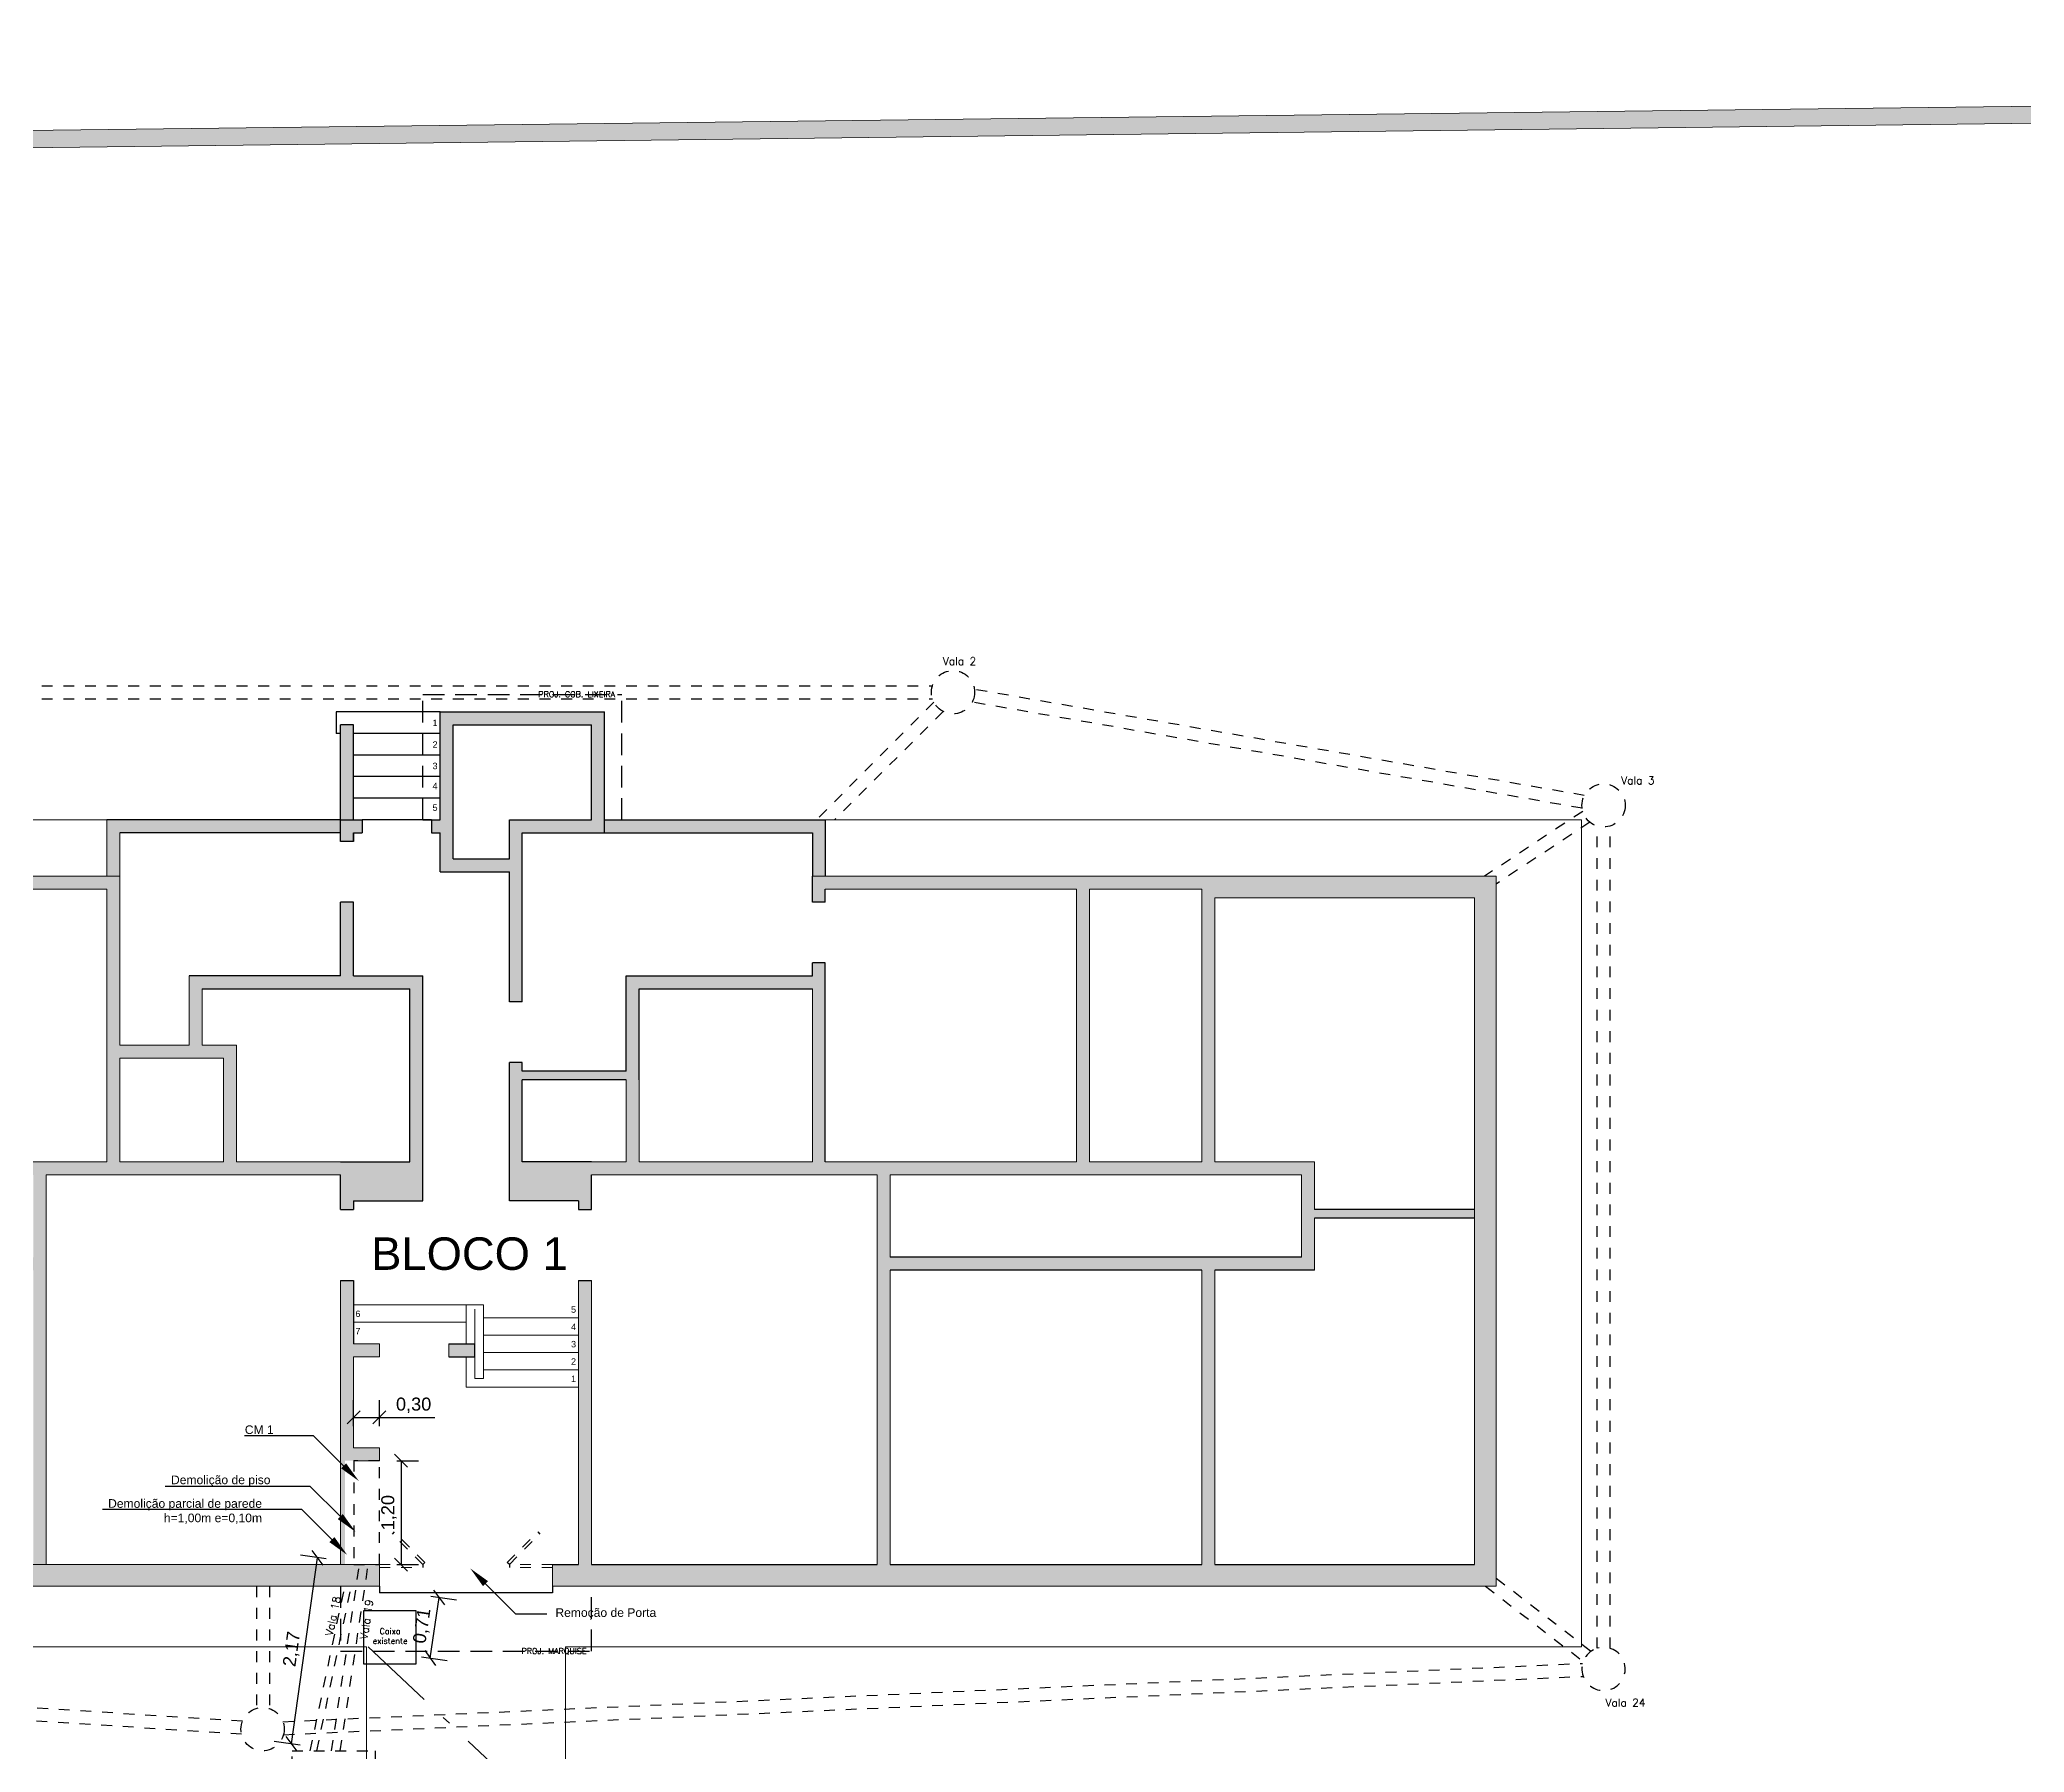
# Model space of a CAD drawing. Extents: x 0 to 11638, y -6007 to 0.
# Drawn here: x 10327.9 to 10350.82, y -5587.75 to -5567.98 of the extents above; entities that cross this region are included whole.
import ezdxf
from ezdxf import colors
from ezdxf.entities.mleader import LeaderData, LeaderLine
from ezdxf.math import Vec2, Vec3

# ---------------------------------------------------------------- set-up
doc = ezdxf.new("R2010")
doc.units = 0
for name, pattern in [('ACAD_ISO10W100', [18, 12, -3, 0, -3]), ('CACHE', [0.375, 0.25, -0.125]), ('DASHED', [0.25, 0.125, -0.125])]:
    doc.linetypes.add(name, pattern=pattern)
doc.layers.get('0').update_dxf_attribs({"linetype": 'CONTINUOUS'})
doc.layers.get('Defpoints').update_dxf_attribs({"linetype": 'CONTINUOUS'})
for name, color, linetype, lineweight in [('ARQ - Alvenaria Alta', 251, 'CONTINUOUS', 13), ('ARQ - Alvenaria Média-Baixa', 252, 'CONTINUOUS', 20), ('ARQ - Desnível', 8, 'CONTINUOUS', 20), ('ARQ - Escadas', 1, 'CONTINUOUS', 9), ('ARQ - Esquadrias', 1, 'CONTINUOUS', 9), ('ARQ - Guias Calçadas Sarjetas', 254, 'CONTINUOUS', 20), ('ARQ - Textos', 4, 'CONTINUOUS', 5), ('Elétrica', 30, 'CONTINUOUS', 20)]:
    doc.layers.add(name, color=color, linetype=linetype, lineweight=lineweight)
for name, color, linetype in [('ARQ - Cotas', 1, 'CONTINUOUS'), ('ARQ - Desnível Terreno', 14, 'CONTINUOUS'), ('ARQ - Projeções', 253, 'CACHE')]:
    doc.layers.add(name, color=color, linetype=linetype)
doc.styles.add('ROMANS', font='romans.shx', dxfattribs={"height": 0.3})
doc.styles.get("Standard").update_dxf_attribs({"font": 'arial.ttf', "height": 0.15})
doc.dimstyles.get("Standard").update_dxf_attribs({"dimtxt": 0.1, "dimasz": 0.15, "dimexe": 0.2, "dimexo": 0.2, "dimgap": 0.05, "dimtad": 1, "dimzin": 0, "dimtxsty": 'STANDARD', "dimblk": 'OBLIQUE', "dimcen": 0.5, "dimclrd": 256, "dimclre": 256, "dimclrt": 256, "dimadec": 0, "dimazin": 0, "dimtfac": 1, "dimtmove": 0, "dimatfit": 3, "dimfxl": 0.1, "dimfxlon": 1, "dimtfillclr": 256, "dimtolj": 1, "dimtzin": 0, "dimlwd": -1, "dimarcsym": 0})

# ---------------------------------------------------------------- blocks, each defined once
blk = doc.blocks.new('_Oblique')
at = {"layer": 'ARQ - Esquadrias', "color": 0, "lineweight": -2}
blk.add_line((-0.5, -0.5), (0.5, 0.5), dxfattribs=at)
blk = doc.blocks.new('*D913')
at = {"layer": 'ARQ - Cotas', "transparency": 16777216}
blk.add_line((10330.80672213527, -5587.656842779792), (10331.10912572435, -5585.50684277981), dxfattribs=at)
at = {"layer": 'ARQ - Cotas', "lineweight": -2, "transparency": 16777216}
for p, q in [((10331.20815100214, -5585.520770965584), (10330.91107516877, -5585.478986408264)), ((10330.90574741306, -5587.670770965566), (10330.6086715797, -5587.628986408246))]:
    blk.add_line(p, q, dxfattribs=at)
at = {"layer": 'Defpoints', "color": 0, "lineweight": -2, "transparency": 16777216}
for p in [(10331.10912572435, -5585.50684277981), (10331.67362859586, -5585.586241707434), (10331.37122500678, -5587.736241707415)]:
    blk.add_point(p, dxfattribs=at)
at = {"layer": 'ARQ - Cotas', "transparency": 16777216, "xscale": 0.15, "yscale": 0.15, "zscale": 0.15}
for p, rotation in [((10331.10912572435, -5585.50684277981), 81.99370740872428), ((10330.80672213527, -5587.656842779792), 261.9937074087243)]:
    blk.add_blockref('_Oblique', p, dxfattribs=dict(at, rotation=rotation))
at = {"layer": 'ARQ - Cotas', "lineweight": -2, "transparency": 16777216, "insert": (10330.81914669024, -5586.562323368021), "char_height": 0.15, "attachment_point": 5, "rotation": 81.99370740872428}
blk.add_mtext('\\A1;2,17', dxfattribs=at)
blk = doc.blocks.new('*D922')
at = {"layer": 'ARQ - Cotas', "transparency": 16777216}
blk.add_line((10332.40925866038, -5586.665080707351), (10332.5143970003, -5585.965080707352), dxfattribs=at)
at = {"layer": 'ARQ - Cotas', "lineweight": -2, "transparency": 16777216}
for p, q in [((10332.4155062339, -5585.950227548762), (10332.71217853311, -5585.994787024534)), ((10332.31036789397, -5586.650227548762), (10332.60704019318, -5586.694787024534))]:
    blk.add_line(p, q, dxfattribs=at)
at = {"layer": 'Defpoints', "color": 0, "lineweight": -2, "transparency": 16777216}
for p in [(10331.65660050085, -5585.836241707433), (10332.5143970003, -5585.965080707352), (10331.55146216093, -5586.536241707433)]:
    blk.add_point(p, dxfattribs=at)
at = {"layer": 'ARQ - Cotas', "transparency": 16777216, "xscale": 0.15, "yscale": 0.15, "zscale": 0.15}
for p, rotation in [((10332.5143970003, -5585.965080707352), 81.45816060196434), ((10332.40925866038, -5586.665080707351), 261.4581606019643)]:
    blk.add_blockref('_Oblique', p, dxfattribs=dict(at, rotation=rotation))
at = {"layer": 'ARQ - Cotas', "lineweight": -2, "transparency": 16777216, "insert": (10332.32323909939, -5586.294265008632), "char_height": 0.15, "attachment_point": 5, "rotation": 81.45816060196434}
blk.add_mtext('\\A1;0,71', dxfattribs=at)
blk = doc.blocks.new('*D948')
at = {"layer": 'ARQ - Cotas', "lineweight": -2, "transparency": 16777216}
for p, q in [((10331.52362859586, -5583.986241707435), (10331.52362859586, -5583.686241707436)), ((10331.82362859586, -5583.986241707435), (10331.82362859586, -5583.686241707436))]:
    blk.add_line(p, q, dxfattribs=at)
at = {"layer": 'ARQ - Cotas', "transparency": 16777216}
for p, q in [((10331.52362859586, -5583.886241707435), (10331.82362859586, -5583.886241707435)), ((10331.82362859586, -5583.886241707435), (10332.46274865043, -5583.886241707435))]:
    blk.add_line(p, q, dxfattribs=at)
at = {"layer": 'Defpoints', "color": 0, "lineweight": -2, "transparency": 16777216}
for p in [(10331.82362859586, -5583.886241707435), (10331.52362859586, -5584.386241707435), (10331.82362859586, -5584.386241707433)]:
    blk.add_point(p, dxfattribs=at)
at = {"layer": 'ARQ - Cotas', "transparency": 16777216, "xscale": 0.15, "yscale": 0.15, "zscale": 0.15, "rotation": 180}
blk.add_blockref('_Oblique', (10331.52362859586, -5583.886241707435), dxfattribs=at)
at = {"layer": 'ARQ - Cotas', "transparency": 16777216, "xscale": 0.15, "yscale": 0.15, "zscale": 0.15}
blk.add_blockref('_Oblique', (10331.82362859586, -5583.886241707435), dxfattribs=at)
at = {"layer": 'ARQ - Cotas', "lineweight": -2, "transparency": 16777216, "insert": (10332.21818862315, -5583.746098460505), "char_height": 0.15, "attachment_point": 5}
blk.add_mtext('\\A1;0,30', dxfattribs=at)
blk = doc.blocks.new('*D949')
at = {"layer": 'ARQ - Cotas', "lineweight": -2, "transparency": 16777216}
for p, q in [((10332.02362859586, -5584.386241707435), (10332.27362859587, -5584.386241707435)), ((10332.02362859586, -5585.586241707435), (10332.27362859587, -5585.586241707435))]:
    blk.add_line(p, q, dxfattribs=at)
at = {"layer": 'ARQ - Cotas', "transparency": 16777216}
blk.add_line((10332.07362859587, -5584.386241707435), (10332.07362859587, -5585.586241707435), dxfattribs=at)
at = {"layer": 'Defpoints', "color": 0, "lineweight": -2, "transparency": 16777216}
for p in [(10331.82362859586, -5584.386241707435), (10331.82362859586, -5585.586241707435), (10332.07362859587, -5585.586241707435)]:
    blk.add_point(p, dxfattribs=at)
at = {"layer": 'ARQ - Cotas', "transparency": 16777216, "xscale": 0.15, "yscale": 0.15, "zscale": 0.15}
for p, rotation in [((10332.07362859587, -5584.386241707435), 90), ((10332.07362859587, -5585.586241707435), 270)]:
    blk.add_blockref('_Oblique', p, dxfattribs=dict(at, rotation=rotation))
at = {"layer": 'ARQ - Cotas', "lineweight": -2, "transparency": 16777216, "insert": (10331.93348534894, -5584.986241707437), "char_height": 0.15, "attachment_point": 5, "rotation": 90}
blk.add_mtext('\\A1;1,20', dxfattribs=at)

msp = doc.modelspace()

# ---------------------------------------------------------------- hatches: boundary and pattern name
at = {"layer": 'ARQ - Alvenaria Alta', "lineweight": -2}
h = msp.add_hatch(color=7, dxfattribs=at)
h.dxf.hatch_style = 1
h.paths.add_polyline_path([(10332.32362859585, -5578.786241707431), (10331.52362859585, -5578.786241707432), (10331.52362859585, -5577.936241707432), (10331.37362859585, -5577.936241707432), (10331.37362859585, -5578.786241707432), (10329.62362859586, -5578.786241707432), (10329.62362859586, -5579.586241707442), (10328.82362859586, -5579.586241707442), (10328.82362859586, -5577.636241707441), (10320.82362859586, -5577.636241707438), (10320.82362859586, -5585.836241707413), (10331.82362859586, -5585.836241707433), (10331.82362859586, -5585.586241707432), (10331.52656108663, -5585.586241707433), (10321.07362859586, -5585.586241707431), (10321.07362859586, -5581.58624170743), (10322.92362859586, -5581.58624170743), (10322.92362859586, -5582.18624170743), (10324.07362859586, -5582.18624170743), (10324.07362859586, -5585.586241707432), (10324.22362859586, -5585.586241707432), (10324.22362859586, -5582.18624170743), (10327.82362859586, -5582.186241707431), (10327.82362859586, -5585.586241707432), (10327.97362859586, -5585.586241707432), (10327.97362859586, -5581.086241707442), (10331.37362859585, -5581.086241707443), (10331.37362859585, -5581.486241707432), (10331.52362859585, -5581.486241707432), (10331.52362859585, -5581.386241707432), (10332.32362859585, -5581.386241707432)])
h.paths.add_polyline_path([(10331.37362859585, -5580.936241707432), (10330.17362859586, -5580.936241707442), (10330.17362859586, -5579.586241707442), (10329.77362859586, -5579.586241707442), (10329.77362859586, -5578.936241707433), (10332.17362859585, -5578.936241707431), (10332.17362859585, -5580.936241707432)], flags=16)
h.paths.add_polyline_path([(10330.02362859586, -5580.936241707442), (10328.82362859586, -5580.936241707441), (10328.82362859586, -5579.736241707442), (10330.02362859586, -5579.736241707442)], flags=16)
h.paths.add_polyline_path([(10328.67362859586, -5580.936241707441), (10325.67362859586, -5580.936241707441), (10325.67362859586, -5577.786241707441), (10328.67362859586, -5577.786241707443)], flags=16)
h.paths.add_polyline_path([(10327.82362859586, -5581.086241707442), (10327.82362859586, -5582.036241707431), (10323.07362859586, -5582.036241707431), (10323.07362859586, -5581.08624170744)], flags=16)
h.paths.add_polyline_path([(10325.52362859586, -5580.936241707441), (10324.22362859586, -5580.936241707441), (10324.22362859586, -5577.78624170744), (10325.52362859586, -5577.786241707441)], flags=16)
h.paths.add_polyline_path([(10324.07362859586, -5580.936241707441), (10322.92362859586, -5580.93624170744), (10322.92362859586, -5581.48624170743), (10321.07362859586, -5581.48624170743), (10321.07362859586, -5577.88624170744), (10324.07362859586, -5577.88624170744)], flags=16)
h.paths.add_polyline_path([(10331.52362859585, -5582.306241707432), (10331.37362859586, -5582.306241707432), (10331.37362859586, -5585.586241707433), (10331.42656108663, -5585.586241707433), (10331.42656108663, -5584.386241707434), (10331.82362859586, -5584.386241707434), (10331.82362859586, -5584.236241707433), (10331.52362859586, -5584.236241707433), (10331.52362859586, -5583.186241707434), (10331.82362859586, -5583.186241707434), (10331.82362859586, -5583.036241707434), (10331.52362859585, -5583.036241707434)], flags=17)
h.paths.add_polyline_path([(10342.62362859586, -5580.93624170744), (10341.47362859586, -5580.936241707441), (10341.47362859586, -5577.88624170744), (10344.47362859585, -5577.88624170744), (10344.47362859585, -5585.586241707432), (10333.82362859586, -5585.586241707433), (10333.82362859586, -5585.836241707433), (10344.72362859585, -5585.836241707432), (10344.72362859585, -5577.636241707441), (10336.82362859585, -5577.636241707444), (10336.82362859585, -5577.936241707432), (10336.97362859585, -5577.936241707432), (10336.97362859585, -5577.786241707441), (10339.87362859586, -5577.786241707439), (10339.87362859586, -5580.936241707441), (10336.97362859585, -5580.936241707441), (10336.97362859585, -5578.636241707431), (10336.82362859585, -5578.636241707432), (10336.82362859585, -5578.786241707432), (10334.67362859585, -5578.786241707432), (10334.67362859585, -5579.886241707432), (10333.47362859585, -5579.886241707431), (10333.47362859585, -5579.786241707432), (10333.32362859585, -5579.786241707432), (10333.32362859585, -5581.386241707432), (10334.12362859585, -5581.386241707432), (10334.12362859585, -5581.486241707432), (10334.27362859585, -5581.486241707432), (10334.27362859585, -5581.086241707444), (10337.57362859585, -5581.08624170744), (10337.57362859585, -5585.586241707433), (10337.72362859585, -5585.586241707433), (10337.72362859585, -5582.186241707431), (10341.32362859585, -5582.18624170743), (10341.32362859585, -5585.586241707433), (10341.47362859585, -5585.586241707433), (10341.47362859585, -5582.18624170743), (10342.62362859586, -5582.18624170743), (10342.62362859586, -5581.58624170743), (10344.47362859585, -5581.58624170743), (10344.47362859585, -5581.48624170743), (10342.62362859586, -5581.48624170743)])
h.paths.add_polyline_path([(10333.47362859585, -5580.936241707432), (10333.47362859585, -5579.98624170743), (10334.67362859585, -5579.986241707433), (10334.67362859585, -5580.936241707441), (10334.27362859585, -5580.936241707441)], flags=16)
h.paths.add_polyline_path([(10334.82362859585, -5580.936241707441), (10334.82362859585, -5578.936241707431), (10336.82362859585, -5578.936241707435), (10336.82362859585, -5580.93624170744)], flags=16)
h.paths.add_polyline_path([(10337.72362859585, -5581.08624170744), (10342.47362859586, -5581.08624170744), (10342.47362859586, -5582.036241707431), (10337.72362859585, -5582.036241707431)], flags=16)
h.paths.add_polyline_path([(10340.02362859586, -5580.936241707441), (10340.02362859586, -5577.786241707437), (10341.32362859586, -5577.786241707437), (10341.32362859586, -5580.936241707441)], flags=16)
h.paths.add_polyline_path([(10331.62362859585, -5576.986241707433), (10331.37362859585, -5576.986241707433), (10331.37362859585, -5577.236241707431), (10331.52362859585, -5577.236241707431), (10331.52362859585, -5577.136241707433), (10331.62362859585, -5577.136241707433)])
h.paths.add_polyline_path([(10334.42362859585, -5575.736241707428), (10332.52362859585, -5575.736241707432), (10332.52362859585, -5576.986241707433), (10332.42362859585, -5576.986241707433), (10332.42362859585, -5577.136241707433), (10332.52362859585, -5577.136241707433), (10332.52362859585, -5577.586241707432), (10333.32362859585, -5577.586241707432), (10333.32362859585, -5579.086241707432), (10333.47362859585, -5579.086241707432), (10333.47362859584, -5577.136241707433), (10334.42362859585, -5577.136241707433)])
h.paths.add_polyline_path([(10332.67362859585, -5575.886241707433), (10334.27362859585, -5575.886241707432), (10334.27362859585, -5576.98624170743), (10333.32362859585, -5576.986241707433), (10333.32362859585, -5577.436241707431), (10332.67362859585, -5577.436241707431)], flags=16)
h = msp.add_hatch(color=7, dxfattribs=at)
h.dxf.hatch_style = 1
h.paths.add_polyline_path([(10332.92362859586, -5583.036241707433), (10332.62362859586, -5583.036241707434), (10332.62362859586, -5583.186241707434), (10332.92362859586, -5583.186241707432)])
h.paths.add_polyline_path([(10334.27362859586, -5582.306241707432), (10334.12362859586, -5582.306241707432), (10334.12362859586, -5585.586241707433), (10334.27362859585, -5585.586241707433)])
at = {"layer": 'ARQ - Alvenaria Média-Baixa', "lineweight": -2}
h = msp.add_hatch(color=256, dxfattribs=at)
h.dxf.hatch_style = 1
h.paths.add_polyline_path([(10331.37362859585, -5577.136241707433), (10331.37362859585, -5576.986241707435), (10328.67362859586, -5576.986241707435), (10328.67362859586, -5577.636241707441), (10328.82362859586, -5577.636241707441), (10328.82362859586, -5577.136241707433)])
h.paths.add_polyline_path([(10331.52362859585, -5575.886241707433), (10331.37362859585, -5575.886241707433), (10331.37362859585, -5576.986241707433), (10331.52362859585, -5576.986241707433)])
h.paths.add_polyline_path([(10336.97362859585, -5576.98624170743), (10334.42362859585, -5576.98624170743), (10334.42362859585, -5577.136241707433), (10336.82362859584, -5577.136241707424), (10336.82362859585, -5577.636241707444), (10336.97362859585, -5577.636241707444)])
at = {"layer": 'ARQ - Cotas', "lineweight": -2}
h = msp.add_hatch(color=7, dxfattribs=at)
h.dxf.hatch_style = 1
edge = h.paths.add_edge_path()
edge.add_line((10413.80132015343, -5568.177863943681), (10413.80132015343, -5599.764141897406))
edge.add_line((10413.80132015343, -5599.764141897406), (10414.00132015343, -5599.764141897406))
edge.add_line((10414.00132015343, -5599.764141897406), (10414.00132015343, -5567.975418644032))
edge.add_line((10414.00132015343, -5567.975418644032), (10314.51689019416, -5569.184418840689))
edge.add_line((10314.51689019416, -5569.184418840689), (10314.71689019416, -5592.706879376955))
edge.add_arc((10318.47922397124, -5592.706879376955), 3.762333777083767, 180, 236.9356636005083)
edge.add_line((10316.42656833068, -5595.859935080784), (10316.47011267079, -5595.868169138864))
edge.add_line((10316.47011267079, -5595.868169138864), (10316.50694034616, -5595.673412579465))
edge.add_arc((10318.47922397124, -5592.706879376955), 3.562333777083084, 179.9865117259979, 236.382267327301, ccw=False)
edge.add_line((10314.91689029287, -5592.7060407509), (10314.7185772113, -5569.381982575627))
edge.add_line((10314.7185772113, -5569.381982575627), (10413.80132015343, -5568.177863943681))
h.paths.add_polyline_path([(10413.88944441498, -5598.012588779122), (10413.88944441498, -5597.918880524294)], flags=16)

# ---------------------------------------------------------------- linework, layer by layer
at = {"lineweight": -2}
for p, q in [((10331.64362859586, -5586.116241707432), (10332.24362859586, -5586.116241707432)), ((10331.64362859586, -5586.736241707433), (10331.64362859586, -5586.116241707432)), ((10332.24362859586, -5586.116241707432), (10332.24362859586, -5586.736241707433)), ((10332.24362859586, -5586.736241707433), (10331.64362859586, -5586.736241707433))]:
    msp.add_line(p, q, dxfattribs=at)
at = {"layer": 'ARQ - Alvenaria Alta'}
for p, q in [((10414.00132015343, -5567.975418644032), (10314.51689019416, -5569.184418840689)), ((10413.80132015343, -5568.177863943681), (10314.7185772113, -5569.381982575627)), ((10342.62362859586, -5581.48624170743), (10342.62362859586, -5580.93624170744)), ((10327.97362859586, -5585.586241707432), (10327.97362859586, -5581.086241707442)), ((10337.57362859585, -5585.586241707437), (10337.57362859585, -5581.086241707442)), ((10337.72362859585, -5582.036241707431), (10337.72362859585, -5581.086241707442)), ((10342.47362859586, -5582.036241707431), (10342.47362859586, -5581.086241707442)), ((10342.62362859586, -5582.18624170743), (10342.62362859586, -5581.58624170743)), ((10337.72362859585, -5585.586241707437), (10337.72362859585, -5582.186241707431)), ((10341.32362859585, -5585.58624170744), (10341.32362859585, -5582.18624170743)), ((10341.47362859585, -5585.58624170744), (10341.47362859585, -5582.186241707431)), ((10331.37362859586, -5585.586241707433), (10331.37362859586, -5582.306241707432)), ((10334.12362859586, -5585.586241707433), (10334.12362859586, -5582.306241707432)), ((10334.27362859585, -5585.586241707433), (10334.27362859586, -5582.306241707432)), ((10331.52362859586, -5583.036241707434), (10331.82362859586, -5583.036241707434)), ((10331.82362859586, -5583.186241707434), (10331.82362859586, -5583.036241707434)), ((10332.62362859586, -5583.186241707434), (10332.62362859586, -5583.036241707434)), ((10331.52362859586, -5584.236241707433), (10331.52362859586, -5583.186241707434)), ((10331.52362859586, -5583.186241707434), (10331.82362859586, -5583.186241707434)), ((10331.82362859586, -5584.386241707433), (10331.82362859586, -5584.236241707433))]:
    msp.add_line(p, q, dxfattribs=at)
at = {"layer": 'ARQ - Alvenaria Alta', "lineweight": -2}
for p, q in [((10332.52362859585, -5575.736241707432), (10332.32362859585, -5575.736241707432)), ((10332.52362859585, -5576.986241707433), (10332.52362859585, -5575.736241707432)), ((10332.52362859585, -5575.736241707432), (10334.42362859585, -5575.736241707428)), ((10334.42362859585, -5577.136241707433), (10334.42362859585, -5575.736241707432)), ((10332.67362859585, -5577.436241707431), (10332.67362859585, -5575.886241707433)), ((10332.67362859585, -5575.886241707433), (10334.27362859585, -5575.886241707432)), ((10334.27362859585, -5576.986241707432), (10334.27362859585, -5575.886241707436)), ((10331.37362859585, -5577.236241707432), (10331.37362859585, -5576.986241707433)), ((10331.37362859585, -5576.986241707433), (10331.62362859585, -5576.986241707433)), ((10331.52362859585, -5577.136241707433), (10331.62362859585, -5577.136241707433)), ((10331.52362859585, -5577.236241707432), (10331.52362859585, -5577.136241707433)), ((10331.52362859585, -5577.136241707433), (10331.52362859585, -5577.236241707431)), ((10331.62362859585, -5576.986241707433), (10331.62362859585, -5577.136241707433)), ((10332.42362859585, -5576.986241707433), (10332.52362859585, -5576.986241707433)), ((10332.42362859585, -5576.986241707433), (10332.42362859585, -5577.136241707433)), ((10332.42362859585, -5577.136241707433), (10332.52362859585, -5577.136241707433)), ((10332.52362859585, -5577.586241707432), (10332.52362859585, -5577.136241707433)), ((10333.32362859585, -5577.436241707431), (10333.32362859585, -5576.986241707433)), ((10333.32362859585, -5576.986241707433), (10334.27362859585, -5576.98624170743)), ((10333.47362859585, -5579.086241707432), (10333.47362859584, -5577.136241707433)), ((10333.47362859584, -5577.136241707433), (10334.42362859585, -5577.136241707433)), ((10331.52362859585, -5577.236241707431), (10331.37362859585, -5577.236241707431)), ((10332.52362859585, -5577.586241707432), (10333.32362859585, -5577.586241707432)), ((10332.67362859585, -5577.436241707431), (10333.32362859585, -5577.436241707431)), ((10333.32362859585, -5579.086241707432), (10333.32362859585, -5577.586241707432)), ((10336.82362859585, -5577.936241707432), (10336.82362859585, -5577.636241707439)), ((10336.97362859585, -5577.936241707432), (10336.97362859585, -5577.786241707431)), ((10331.37362859585, -5578.786241707432), (10331.37362859585, -5577.936241707432)), ((10331.52362859585, -5577.936241707432), (10331.37362859585, -5577.936241707432)), ((10331.52362859585, -5578.786241707432), (10331.52362859585, -5577.936241707432)), ((10336.97362859585, -5577.936241707432), (10336.82362859585, -5577.936241707432)), ((10336.82362859585, -5578.786241707431), (10336.82362859585, -5578.636241707432)), ((10336.97362859585, -5578.636241707431), (10336.82362859585, -5578.636241707432)), ((10336.97362859585, -5580.936241707441), (10336.97362859585, -5578.636241707431)), ((10331.37362859585, -5578.786241707432), (10329.62362859586, -5578.786241707432)), ((10329.77362859586, -5578.936241707433), (10332.17362859585, -5578.936241707431)), ((10331.52362859585, -5578.786241707432), (10332.32362859585, -5578.786241707431)), ((10332.17362859585, -5580.936241707432), (10332.17362859585, -5578.936241707431)), ((10332.32362859585, -5581.386241707432), (10332.32362859585, -5578.786241707432)), ((10334.67362859585, -5579.886241707432), (10334.67362859585, -5578.786241707432)), ((10334.67362859585, -5578.786241707432), (10336.82362859585, -5578.786241707432)), ((10334.82362859585, -5579.986241707433), (10334.82362859585, -5578.936241707431)), ((10334.82362859585, -5578.936241707431), (10336.82362859585, -5578.936241707435)), ((10333.47362859585, -5579.086241707432), (10333.32362859585, -5579.086241707432)), ((10333.47362859585, -5579.786241707432), (10333.32362859585, -5579.786241707432)), ((10333.32362859585, -5581.386241707432), (10333.32362859585, -5579.786241707431)), ((10333.47362859585, -5579.886241707431), (10333.47362859585, -5579.786241707431)), ((10334.67362859585, -5579.886241707432), (10333.47362859585, -5579.886241707431)), ((10334.67362859585, -5579.986241707433), (10333.47362859585, -5579.98624170743)), ((10333.47362859585, -5580.936241707432), (10333.47362859585, -5579.98624170743)), ((10331.37362859585, -5580.936241707432), (10332.17362859585, -5580.936241707432)), ((10334.27362859585, -5580.936241707432), (10333.47362859585, -5580.936241707432)), ((10331.37362859585, -5581.486241707432), (10331.37362859585, -5581.086241707443)), ((10334.27362859585, -5581.486241707432), (10334.27362859585, -5581.086241707444)), ((10331.37362859585, -5581.486241707432), (10331.52362859585, -5581.486241707432)), ((10331.52362859585, -5581.386241707432), (10331.52362859585, -5581.486241707433)), ((10331.52362859585, -5581.386241707432), (10332.32362859585, -5581.386241707432)), ((10334.12362859585, -5581.386241707432), (10333.32362859585, -5581.386241707432)), ((10334.12362859585, -5581.386241707432), (10334.12362859585, -5581.486241707432)), ((10334.12362859585, -5581.486241707432), (10334.27362859585, -5581.486241707432)), ((10344.47362859586, -5581.48624170743), (10342.62362859586, -5581.48624170743)), ((10344.47362859586, -5581.58624170743), (10342.62362859586, -5581.58624170743)), ((10342.47362859586, -5582.036241707431), (10337.72362859586, -5582.036241707431)), ((10341.32362859586, -5582.18624170743), (10337.72362859586, -5582.186241707431)), ((10342.62362859586, -5582.18624170743), (10341.47362859586, -5582.18624170743)), ((10331.37362859585, -5582.306241707432), (10331.52362859585, -5582.306241707432)), ((10331.52362859585, -5582.306241707431), (10331.52362859585, -5583.036241707434)), ((10334.12362859585, -5582.306241707432), (10334.27362859585, -5582.306241707432)), ((10332.62362859586, -5583.036241707434), (10332.92362859586, -5583.036241707433)), ((10332.92362859586, -5583.186241707432), (10332.92362859586, -5583.036241707434)), ((10332.62362859586, -5583.186241707434), (10332.92362859586, -5583.186241707432)), ((10333.82362859586, -5585.586241707433), (10334.12362859586, -5585.586241707433)), ((10334.27362859585, -5585.586241707433), (10337.57362859585, -5585.586241707437)), ((10337.72362859585, -5585.586241707437), (10341.32362859585, -5585.58624170744)), ((10341.47362859585, -5585.58624170744), (10344.47362859585, -5585.58624170744))]:
    msp.add_line(p, q, dxfattribs=at)
at = {"layer": 'ARQ - Alvenaria Alta', "ltscale": 0.01, "transparency": 33554684}
for p, q in [((10328.82362859586, -5577.636241707441), (10320.82362859586, -5577.636241707438)), ((10328.67362859586, -5577.786241707443), (10325.67362859586, -5577.786241707441)), ((10328.67362859586, -5580.936241707441), (10328.67362859586, -5577.786241707441)), ((10328.82362859586, -5579.586241707442), (10328.82362859586, -5577.636241707441)), ((10344.72362859585, -5577.636241707441), (10336.82362859585, -5577.636241707444)), ((10339.87362859586, -5577.786241707439), (10336.97362859585, -5577.786241707441)), ((10339.87362859586, -5580.936241707441), (10339.87362859586, -5577.786241707441)), ((10341.32362859586, -5577.786241707437), (10340.02362859586, -5577.786241707437)), ((10340.02362859586, -5580.936241707441), (10340.02362859586, -5577.786241707441)), ((10341.32362859586, -5580.936241707441), (10341.32362859586, -5577.786241707441)), ((10344.72362859585, -5577.636241707441), (10344.72362859585, -5585.836241707433)), ((10344.47362859585, -5577.88624170744), (10341.47362859586, -5577.88624170744)), ((10341.47362859586, -5580.936241707439), (10341.47362859586, -5577.88624170744)), ((10344.47362859585, -5577.88624170744), (10344.47362859585, -5585.586241707432)), ((10329.62362859586, -5579.586241707442), (10329.62362859586, -5578.786241707432)), ((10329.77362859586, -5579.586241707442), (10329.77362859586, -5578.936241707434)), ((10334.82362859585, -5580.93624170744), (10334.82362859585, -5578.936241707427)), ((10336.82362859585, -5580.93624170744), (10336.82362859585, -5578.936241707431)), ((10329.62362859586, -5579.586241707442), (10328.82362859586, -5579.586241707442)), ((10330.17362859586, -5579.586241707442), (10329.77362859586, -5579.586241707442)), ((10330.17362859586, -5580.936241707435), (10330.17362859586, -5579.586241707442)), ((10330.02362859586, -5579.736241707442), (10328.82362859586, -5579.736241707442)), ((10328.82362859586, -5580.936241707441), (10328.82362859586, -5579.736241707442)), ((10330.02362859586, -5580.936241707436), (10330.02362859586, -5579.736241707442)), ((10334.67362859585, -5580.936241707441), (10334.67362859585, -5579.986241707433)), ((10328.67362859586, -5580.936241707441), (10325.67362859586, -5580.936241707441)), ((10330.02362859586, -5580.936241707442), (10328.82362859586, -5580.936241707441)), ((10331.37362859585, -5580.936241707442), (10330.17362859586, -5580.936241707442)), ((10334.27362859585, -5580.936241707441), (10334.67362859585, -5580.936241707441)), ((10334.82362859585, -5580.936241707441), (10336.82362859585, -5580.93624170744)), ((10336.97362859585, -5580.936241707441), (10339.87362859586, -5580.936241707441)), ((10340.02362859586, -5580.936241707441), (10341.32362859586, -5580.936241707441)), ((10341.47362859586, -5580.936241707441), (10342.62362859586, -5580.93624170744)), ((10331.37362859585, -5581.086241707443), (10327.97362859586, -5581.086241707442)), ((10334.27362859585, -5581.086241707444), (10337.57362859585, -5581.08624170744)), ((10337.72362859585, -5581.08624170744), (10342.47362859586, -5581.08624170744)), ((10331.82362859586, -5584.236241707433), (10331.52362859586, -5584.236241707433)), ((10331.82362859586, -5584.386241707433), (10331.52362859586, -5584.386241707433)), ((10331.82362859586, -5585.586241707433), (10321.07362859586, -5585.586241707431)), ((10331.82362859586, -5585.586241707433), (10331.82362859586, -5585.836241707433)), ((10333.82362859586, -5585.586241707433), (10333.82362859586, -5585.836241707433)), ((10331.82362859586, -5585.836241707433), (10320.82362859586, -5585.836241707413)), ((10344.72362859585, -5585.836241707432), (10333.82362859586, -5585.836241707433))]:
    msp.add_line(p, q, dxfattribs=at)
at = {"layer": 'ARQ - Alvenaria Média-Baixa', "lineweight": -2}
for p, q in [((10331.37362859585, -5576.986241707433), (10331.37362859585, -5575.886241707433)), ((10331.52362859585, -5575.886241707433), (10331.37362859585, -5575.886241707433)), ((10331.52362859585, -5576.986241707433), (10331.52362859585, -5575.886241707433)), ((10331.37362859585, -5576.986241707435), (10328.67362859586, -5576.986241707435)), ((10331.37362859585, -5577.136241707433), (10328.82362859586, -5577.136241707433)), ((10334.42362859585, -5576.98624170743), (10336.97362859585, -5576.98624170743)), ((10334.42362859585, -5577.136241707433), (10336.82362859584, -5577.136241707424)), ((10336.82362859584, -5577.136241707424), (10336.82362859585, -5577.636241707439)), ((10336.97362859585, -5576.98624170743), (10336.97362859585, -5577.636241707438))]:
    msp.add_line(p, q, dxfattribs=at)
at = {"layer": 'ARQ - Alvenaria Média-Baixa', "ltscale": 0.01, "transparency": 33554684}
for p, q in [((10328.67362859586, -5577.636241707441), (10328.67362859586, -5576.986241707435)), ((10328.82362859586, -5577.636241707441), (10328.82362859586, -5577.136241707433))]:
    msp.add_line(p, q, dxfattribs=at)
at = {"layer": 'ARQ - Alvenaria Média-Baixa'}
for p, q in [((10332.82362859585, -5583.036241707433), (10332.82362859585, -5582.586241707431)), ((10333.02362859585, -5582.586241707431), (10332.82362859585, -5582.586241707431)), ((10332.92362859586, -5583.436241707432), (10332.92362859585, -5582.636241707431)), ((10333.02362859586, -5583.436241707432), (10333.02362859586, -5582.586241707431)), ((10333.02362859586, -5583.436241707432), (10332.92362859586, -5583.436241707434))]:
    msp.add_line(p, q, dxfattribs=at)
at = {"layer": 'ARQ - Cotas', "linetype": 'DASHED', "lineweight": -2}
for p, q in [((10332.32362859586, -5585.586241707433), (10331.97007520527, -5585.23268831684)), ((10332.3483773332, -5585.561492970093), (10331.99482394261, -5585.207939579499)), ((10333.29887985852, -5585.561492970093), (10333.65243324912, -5585.207939579499)), ((10333.32362859586, -5585.586241707433), (10333.67718198646, -5585.23268831684)), ((10332.32362859586, -5585.586241707433), (10332.32362859586, -5585.621241707432)), ((10333.32362859586, -5585.586241707433), (10333.32362859586, -5585.621241707432))]:
    msp.add_line(p, q, dxfattribs=at)
at = {"layer": 'ARQ - Desnível', "lineweight": -2}
for p, q in [((10331.82362859586, -5585.836241707433), (10331.82362859586, -5585.910226567303)), ((10333.82362859586, -5585.836241707433), (10333.82362859586, -5585.911043298775)), ((10333.82362859586, -5585.911043298775), (10331.82362859586, -5585.911043298775))]:
    msp.add_line(p, q, dxfattribs=at)
at = {"layer": 'ARQ - Desnível Terreno', "linetype": 'DASHED', "lineweight": -2}
for p, q in [((10319.92251924161, -5575.436241707431), (10338.21014379564, -5575.436241707431)), ((10345.74112389009, -5576.703474676896), (10338.69643764734, -5575.478216352405)), ((10319.92251924161, -5575.586241707433), (10338.21014379564, -5575.586241707431)), ((10338.22696136786, -5575.626842918373), (10336.86756257867, -5576.98624170743)), ((10338.33302738504, -5575.732908935555), (10337.07969461303, -5576.98624170743)), ((10345.71542076933, -5576.851256101924), (10338.67073452658, -5575.625997777432)), ((10345.72287013431, -5576.886985537096), (10344.58745886079, -5577.636241707439)), ((10345.80548761165, -5577.012182791213), (10344.72362859585, -5577.726099908237)), ((10345.88822982067, -5586.55235106168), (10345.88822982066, -5577.056715547251)), ((10346.03822982067, -5586.55235106168), (10346.03822982067, -5577.056715547252)), ((10331.27010333118, -5587.736241707415), (10331.59302823237, -5585.586241707432)), ((10331.37122500678, -5587.736241707415), (10331.69414990797, -5585.586241707432)), ((10330.40243076934, -5585.836241707433), (10330.40243076934, -5587.246594321681)), ((10330.55243076933, -5585.836241707433), (10330.55243076933, -5587.24898611223)), ((10331.02462859586, -5587.736241707415), (10331.42362859586, -5585.836241707433)), ((10331.09962859586, -5587.736241707415), (10331.49862859586, -5585.836241707433)), ((10344.6007048215, -5585.836241707432), (10345.7285187058, -5586.704750482571)), ((10344.72362859585, -5585.741580364652), (10345.82003883735, -5586.585905770788)), ((10330.24046144645, -5587.396058114489), (10319.92684930255, -5586.731330037668)), ((10330.70850968069, -5587.400621172586), (10345.72162126032, -5586.726607335911)), ((10330.23081373456, -5587.545747531798), (10319.91720159067, -5586.881019454981)), ((10330.71523715621, -5587.55047023356), (10345.72834873583, -5586.876456396885)), ((10330.81362859586, -5589.176241707416), (10330.81362859586, -5587.736241707417)), ((10330.81362859586, -5587.736241707417), (10331.77362859586, -5587.736241707413)), ((10331.77362859585, -5587.736241707413), (10331.77362859585, -5589.176241707416))]:
    msp.add_line(p, q, dxfattribs=at)
for centre in [(10338.448628596, -5575.511241707431), (10345.96322982066, -5576.818230746898), (10330.47362859586, -5587.486241707434)]:
    msp.add_circle(centre, 0.25, dxfattribs=at)
msp.add_arc((10345.96322982066, -5586.790835862036), 0.25, 117.5423968751607, 107.4576031234718, dxfattribs=at)
at = {"layer": 'ARQ - Escadas', "lineweight": -2}
for p, q in [((10332.52362859585, -5575.736241707432), (10331.32362859585, -5575.736241707432)), ((10331.32362859585, -5575.736241707432), (10331.32362859585, -5575.986241707433)), ((10331.37362859585, -5575.986241707433), (10331.32362859585, -5575.986241707433)), ((10332.52362859585, -5575.986241707433), (10331.52362859585, -5575.986241707433)), ((10332.52362859585, -5576.236241707433), (10331.52362859585, -5576.236241707433)), ((10332.52362859585, -5576.486241707432), (10331.52362859585, -5576.486241707432)), ((10332.52362859585, -5576.736241707433), (10331.52362859585, -5576.736241707433)), ((10332.42362859585, -5576.986241707433), (10331.62362859585, -5576.986241707433))]:
    msp.add_line(p, q, dxfattribs=at)
at = {"layer": 'ARQ - Escadas'}
for p, q in [((10332.82362859585, -5582.586241707432), (10331.52362859585, -5582.586241707432)), ((10331.52362859585, -5582.786241707432), (10332.82362859585, -5582.78624170743)), ((10333.02362859586, -5582.736241707433), (10334.12362859585, -5582.736241707432)), ((10333.02362859586, -5582.936241707433), (10334.12362859585, -5582.936241707432)), ((10332.82362859586, -5583.536241707433), (10332.82362859586, -5583.186241707433)), ((10333.02362859586, -5583.136241707432), (10334.12362859585, -5583.136241707432)), ((10333.02362859586, -5583.336241707432), (10334.12362859585, -5583.336241707431)), ((10332.82362859586, -5583.536241707433), (10334.12362859585, -5583.536241707431))]:
    msp.add_line(p, q, dxfattribs=at)
at = {"layer": 'ARQ - Esquadrias', "linetype": 'DASHED', "lineweight": -2}
for p, q in [((10331.99482394261, -5585.207939579499), (10331.97007520527, -5585.23268831684)), ((10333.65243324912, -5585.207939579499), (10333.67718198646, -5585.23268831684)), ((10332.32362859586, -5585.586241707433), (10332.3483773332, -5585.561492970093)), ((10333.32362859586, -5585.586241707433), (10333.29887985852, -5585.561492970093))]:
    msp.add_line(p, q, dxfattribs=at)
at = {"layer": 'ARQ - Esquadrias', "linetype": 'DASHED', "lineweight": 5}
for p, q in [((10331.82362859586, -5585.586241707433), (10332.32362859586, -5585.586241707433)), ((10331.82362859586, -5585.621241707432), (10332.32362859586, -5585.621241707432)), ((10333.82362859586, -5585.586241707433), (10333.32362859586, -5585.586241707433)), ((10333.82362859586, -5585.621241707432), (10333.32362859586, -5585.621241707432))]:
    msp.add_line(p, q, dxfattribs=at)
at = {"layer": 'ARQ - Guias Calçadas Sarjetas', "ltscale": 0.01, "transparency": 33554684}
for p, q in [((10328.67362859586, -5576.986241707435), (10319.93862859586, -5576.986241707435)), ((10336.97362859585, -5576.98624170743), (10345.70862859586, -5576.98624170743)), ((10345.70862859586, -5576.98624170743), (10345.70862859586, -5586.536241707432)), ((10331.67362859586, -5586.536241707432), (10319.93862859586, -5586.536241707434)), ((10331.67362859586, -5586.536241707434), (10331.67362859586, -5598.179050229852)), ((10345.70862859586, -5586.536241707432), (10333.97362859586, -5586.536241707434)), ((10333.97362859586, -5586.536241707434), (10333.97362859586, -5598.469575397328))]:
    msp.add_line(p, q, dxfattribs=at)
at = {"layer": 'ARQ - Projeções', "lineweight": -2}
for p, q in [((10332.32362859585, -5575.536241707428), (10334.62362859585, -5575.536241707428)), ((10332.32362859585, -5576.986241707432), (10332.32362859585, -5575.536241707428)), ((10334.62362859585, -5576.98624170743), (10334.62362859585, -5575.536241707428)), ((10332.32362859585, -5576.986241707433), (10332.42362859585, -5576.986241707433)), ((10331.37362859586, -5585.836241707433), (10331.37362859586, -5586.586241707433)), ((10334.27362859586, -5586.586241707433), (10334.27362859586, -5585.836241707433)), ((10331.37362859586, -5586.586241707433), (10334.27362859586, -5586.586241707433))]:
    msp.add_line(p, q, dxfattribs=at)
at = {"layer": 'Elétrica', "linetype": 'DASHED', "lineweight": -2}
for p, q in [((10331.82362859586, -5584.386241707434), (10331.52656108663, -5584.386241707434)), ((10331.52656108663, -5584.386241707435), (10331.52656108663, -5585.586241707433)), ((10331.82362859586, -5585.586241707433), (10331.82362859586, -5584.386241707435)), ((10331.52656108663, -5585.586241707433), (10331.82362859586, -5585.586241707432))]:
    msp.add_line(p, q, dxfattribs=at)
at = {"layer": 'Elétrica', "linetype": 'ACAD_ISO10W100', "lineweight": -2, "ltscale": 0.1}
msp.add_line((10344.78441677158, -5598.872610226574), (10331.69443316985, -5586.536241707436), dxfattribs=at)

# ---------------------------------------------------------------- texts
at = {"lineweight": -2, "insert": (10331.23683836238, -5586.321636563667), "char_height": 0.0675, "attachment_point": 1, "style": 'ROMANS'}
msp.add_mtext_dynamic_manual_height_columns('\\pxqc;Caixa\\Pexistente', width=1.419116940846651, gutter_width=13.5, heights=[0], dxfattribs=at)
at = {"layer": 'ARQ - Desnível Terreno', "linetype": 'ByBlock', "char_height": 0.09, "style": 'ROMANS'}
for s, insert, attachment_point in [('Vala 2', (10338.71656779531, -5575.107688453357), 3), ('Vala 3', (10346.16609540528, -5576.485271829875), 1), ('Vala 24', (10345.98593982177, -5587.135822390752), 1)]:
    msp.add_mtext_dynamic_manual_height_columns(s, width=1.972062006687701, gutter_width=18, heights=[0], dxfattribs=dict(at, insert=insert, attachment_point=attachment_point))
at = {"layer": 'ARQ - Desnível Terreno', "linetype": 'ByBlock', "char_height": 0.09, "attachment_point": 1, "style": 'ROMANS'}
for s, insert, rotation in [('Vala 18', (10331.19420258331, -5586.397635102822), 78.14022087900018), ('Vala 19', (10331.59519242753, -5586.440463868119), 81.45816060202895)]:
    msp.add_mtext_dynamic_manual_height_columns(s, width=1.972062006687701, gutter_width=18, heights=[0], dxfattribs=dict(at, insert=insert, rotation=rotation))
at = {"layer": 'ARQ - Escadas', "char_height": 0.075, "attachment_point": 5}
for s, insert in [('1', (10332.46542184245, -5575.865318598146)), ('2', (10332.46542184244, -5576.115700568944)), ('3', (10332.46542184244, -5576.362935389461)), ('4', (10332.46542184245, -5576.594420675426)), ('5', (10332.46542184245, -5576.844802646226)), ('5', (10334.06542184246, -5582.640509583545)), ('6', (10331.57453184409, -5582.690509583542)), ('7', (10331.57453184408, -5582.890509583544)), ('4', (10334.06542184245, -5582.840509583544)), ('3', (10334.06542184245, -5583.040509583545)), ('2', (10334.06542184246, -5583.240509583544)), ('1', (10334.06542184246, -5583.440509583545))]:
    msp.add_mtext(s, dxfattribs=dict(at, insert=insert))
at = {"layer": 'ARQ - Projeções', "lineweight": -2, "char_height": 0.0675, "attachment_point": 1, "style": 'ROMANS'}
for s, insert in [('\\pxqc;PROJ. COB. LIXEIRA', (10333.39296468456, -5575.500928807751)), ('\\pxqc;PROJ. MARQUISE', (10333.13092447756, -5586.550928807755))]:
    msp.add_mtext_dynamic_manual_height_columns(s, width=1.419116940846651, gutter_width=13.5, heights=[0], dxfattribs=dict(at, insert=insert))
at = {"layer": 'ARQ - Textos', "linetype": 'Continuous', "insert": (10331.72773588704, -5581.807075638607), "char_height": 0.375, "attachment_point": 1}
msp.add_mtext_dynamic_manual_height_columns('BLOCO 1', width=20.35412272570829, gutter_width=5.022683610077365, heights=[0], dxfattribs=at)

# ---------------------------------------------------------------- dimensions: what is measured, and where the dimension line sits
at = {"layer": 'ARQ - Cotas', "lineweight": -2}
dim = msp.add_linear_dim(base=(10331.82362859586, -5583.886241707435), p1=(10331.52362859586, -5584.386241707435), p2=(10331.82362859586, -5584.386241707433), dimstyle='STANDARD', dxfattribs=at)
dim.commit()
dim.dimension.update_dxf_attribs({"geometry": '*D948', "text_midpoint": (10332.21818862315, -5583.746098460505)})
dim = msp.add_linear_dim(base=(10332.07362859587, -5585.586241707435), p1=(10331.82362859586, -5584.386241707433), p2=(10331.82362859586, -5585.586241707433), angle=90, dimstyle='STANDARD', dxfattribs=at)
dim.commit()
dim.dimension.update_dxf_attribs({"geometry": '*D949', "text_midpoint": (10331.93348534894, -5584.986241707437)})
for p1, p2, distance, picture, middle in [((10331.37122500678, -5587.736241707414), (10331.67362859586, -5585.586241707433), 0.5700593667773634, '*D913', (10330.81914669024, -5586.562323368021)), ((10331.55146216093, -5586.536241707432), (10331.65660050085, -5585.836241707433), -0.8674181934727462, '*D922', (10332.32323909939, -5586.294265008632))]:
    dim = msp.add_aligned_dim(p1=p1, p2=p2, distance=distance, dimstyle='STANDARD', dxfattribs=at)
    dim.commit()
    dim.dimension.update_dxf_attribs({"geometry": picture, "text_midpoint": middle})

# ---------------------------------------------------------------- leaders
ml = msp.add_multileader_mtext('Standard', dxfattribs=at)
ml.set_content('CM 1 ', color=256, style='STANDARD')
ml.set_leader_properties(color=256, linetype='BYLAYER', lineweight=-1)
ml.build(insert=Vec2(0, 0))
ml.multileader.update_dxf_attribs({"text_right_attachment_type": 6, "dogleg_length": 0.36, "arrow_head_size": 0.25})
ctx = ml.context
ctx.base_point, ctx.char_height, ctx.arrow_head_size, ctx.landing_gap_size, ctx.plane_origin, ctx.plane_x_axis, ctx.plane_y_axis = Vec3(10330.20078422996, -5584.029015751447), 0.1, 0.25, 0.1, Vec3(10331.58547475229, -5584.62169399546), Vec3(1, 6.0633e-12), Vec3(-6.0633e-12, 1)
ctx.right_attachment, ctx.text_align_type = 6, 2
notes = []
notes.append((ctx, [(0, (1, 1, 0), (10331.06194384797, -5584.098163091142), (-1, -6.0633e-12), 0.36, [(0, [(10331.58547475229, -5584.62169399546)], 0, [])])]))
ctx.mtext.insert, ctx.mtext.text_direction, ctx.mtext.rotation, ctx.mtext.alignment, ctx.mtext.flow_direction = Vec3(10330.60194384797, -5583.978163091144), Vec3(1, 6.0633e-12), 6.0633e-12, 3, 5
ml = msp.add_multileader_mtext('Standard', dxfattribs=at)
ml.set_content('Demolição de piso ', color=256, style='STANDARD')
ml.set_leader_properties(color=256, linetype='BYLAYER', lineweight=-1)
ml.build(insert=Vec2(0, 0))
ml.multileader.update_dxf_attribs({"text_right_attachment_type": 6, "dogleg_length": 0.36, "arrow_head_size": 0.25})
ctx = ml.context
ctx.base_point, ctx.char_height, ctx.arrow_head_size, ctx.landing_gap_size, ctx.plane_origin, ctx.plane_x_axis, ctx.plane_y_axis = Vec3(10329.33136998478, -5584.621106394859), 0.1, 0.25, 0.1, Vec3(10331.54818874722, -5585.208518608855), Vec3(1, 6.0633e-12), Vec3(-6.0633e-12, 1)
ctx.right_attachment, ctx.text_align_type = 6, 2
notes.append((ctx, [(0, (1, 1, 0), (10331.02465784289, -5584.684987704537), (-1, -6.0633e-12), 0.36, [(0, [(10331.54818874722, -5585.208518608855)], 0, [])])]))
ctx.mtext.insert, ctx.mtext.text_direction, ctx.mtext.rotation, ctx.mtext.alignment, ctx.mtext.flow_direction = Vec3(10330.5646578429, -5584.557225085164), Vec3(1, 6.0633e-12), 6.0633e-12, 3, 5
ml = msp.add_multileader_mtext('Standard', dxfattribs=at)
ml.set_content('Demolição parcial de parede\\Ph=1,00m e=0,10m', color=256, style='STANDARD')
ml.set_leader_properties(color=256, linetype='BYLAYER', lineweight=-1)
ml.build(insert=Vec2(0, 0))
ml.multileader.update_dxf_attribs({"text_right_attachment_type": 6, "dogleg_length": 0.36, "arrow_head_size": 0.25})
ctx = ml.context
ctx.base_point, ctx.char_height, ctx.arrow_head_size, ctx.landing_gap_size, ctx.plane_origin, ctx.plane_x_axis, ctx.plane_y_axis = Vec3(10328.6051089474, -5584.890079132163), 0.1, 0.25, 0.1, Vec3(10331.45037245746, -5585.473719176986), Vec3(1, 6.0633e-12), Vec3(-6.0633e-12, 1)
ctx.right_attachment, ctx.text_align_type = 6, 2
notes.append((ctx, [(0, (1, 1, 0), (10330.92684155313, -5584.950188272668), (-1, -6.0633e-12), 0.36, [(0, [(10331.45037245746, -5585.473719176986)], 0, [])])]))
ctx.mtext.insert, ctx.mtext.text_direction, ctx.mtext.rotation, ctx.mtext.alignment, ctx.mtext.flow_direction = Vec3(10330.46684155313, -5584.83018827267), Vec3(1, 6.0633e-12), 6.0633e-12, 3, 5
ml = msp.add_multileader_mtext('Standard', dxfattribs=at)
ml.set_content('Remoção de Porta', color=256, style='STANDARD')
ml.set_leader_properties(color=256, linetype='BYLAYER', lineweight=-1)
ml.build(insert=Vec2(0, 0))
ml.multileader.update_dxf_attribs({"text_right_attachment_type": 6, "dogleg_length": 0.36, "arrow_head_size": 0.25})
ctx = ml.context
ctx.base_point, ctx.char_height, ctx.arrow_head_size, ctx.landing_gap_size, ctx.plane_origin, ctx.plane_x_axis, ctx.plane_y_axis = Vec3(10333.75583112033, -5586.153698666142), 0.1, 0.25, 0.1, Vec3(10332.872300216, -5585.630167761826), Vec3(1, 6.0633e-12), Vec3(-6.0633e-12, 1)
ctx.right_attachment = 6
notes.append((ctx, [(0, (1, 1, 0), (10333.39583112033, -5586.153698666144), (1, 6.0633e-12), 0.36, [(0, [(10332.872300216, -5585.630167761826)], 0, [])])]))
ctx.mtext.insert, ctx.mtext.text_direction, ctx.mtext.rotation, ctx.mtext.flow_direction = Vec3(10333.85583112033, -5586.090021994927), Vec3(1, 6.0633e-12), 6.0633e-12, 5
for ctx, leaders in notes:
    for number, flags, end, landing, length, lines in leaders:
        leader = LeaderData()
        leader.index, (leader.has_last_leader_line, leader.has_dogleg_vector, leader.attachment_direction) = number, flags
        leader.last_leader_point, leader.dogleg_vector, leader.dogleg_length = Vec3(end), Vec3(landing), length
        for number, points, colour, breaks in lines:
            line = LeaderLine()
            line.index, line.vertices, line.color, line.breaks = number, Vec3.list(points), colors.encode_raw_color(colour), breaks
            leader.lines.append(line)
        ctx.leaders.append(leader)

doc.saveas('drawing.dxf')
